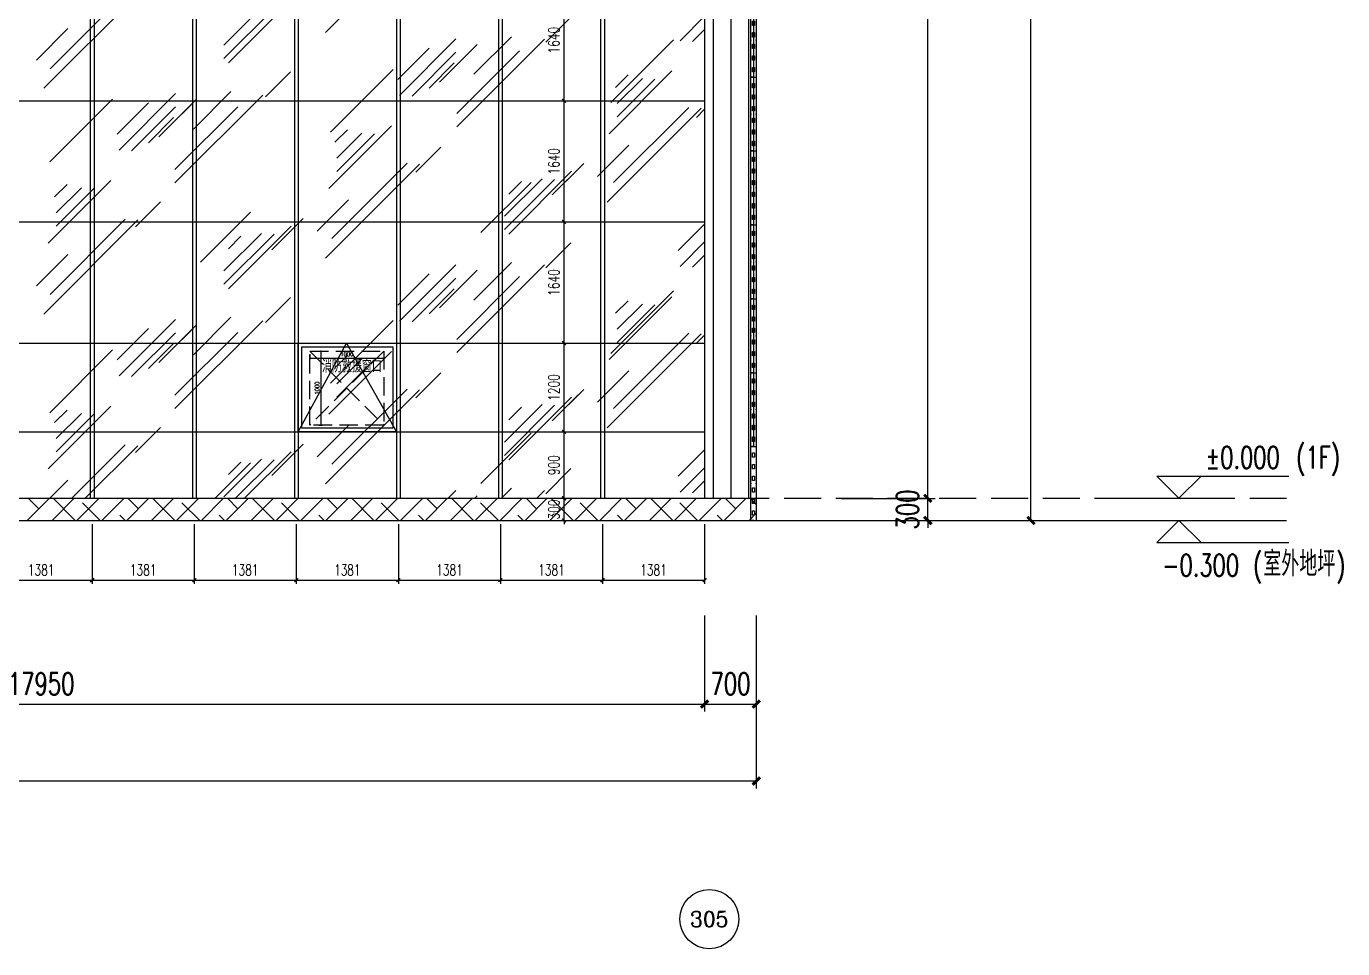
# Model space of a CAD drawing. Extents: x -2377130 to 293730, y -2 to 754590.
# Drawn here: x -394345 to -376537, y 511143 to 523624 of the extents above; entities that cross this region are included whole.
import ezdxf
from ezdxf.enums import TextEntityAlignment as Align

# ---------------------------------------------------------------- set-up
doc = ezdxf.new("R2010")
doc.units = 0
doc.header["$LTSCALE"] = 1000
doc.header["$MEASUREMENT"] = 0
for name, pattern in [('__DASH', [0.35, 0.25, -0.1]), ('DASH', [0.35, 0.25, -0.1]), ('DOTE', [2.42, 2, -0.2, 0.02, -0.2])]:
    doc.linetypes.add(name, pattern=pattern)
doc.layers.get('Defpoints').update_dxf_attribs({"color": 210})
for name, color, linetype in [('A-AXIS-D', 1, 'Continuous'), ('A-AXIS-DOTE', 14, 'DOTE'), ('A-AXIS-DP', 126, 'Continuous'), ('A-HATCH-2', 251, 'Continuous'), ('A-LIN-V', 9, 'Continuous'), ('A-WINDOW', 140, 'Continuous'), ('AS-WALL', 40, 'Continuous'), ('DIM-照明', 3, 'Continuous'), ('DIM_ELEV', 3, 'Continuous'), ('EQUIP-照明', 3, 'Continuous'), ('PUB_DIM', 3, 'Continuous'), ('PUB_TEXT', 7, 'Continuous'), ('建-文字', 7, 'Continuous')]:
    doc.layers.add(name, color=color, linetype=linetype)
doc.layers.add('A-WALL-HATCH', color=8, linetype='Continuous', lineweight=13)
doc.styles.add('_TCH_AXIS', font='COMPLEX', dxfattribs={"bigfont": 'GBCBIG'})
doc.styles.add('_TCH_DIM', font='SIMPLEX', dxfattribs={"bigfont": 'GBCBIG'})
doc.styles.add('_TCH_DIM_T3', font='SIMPLEX', dxfattribs={"width": 0.705882, "bigfont": 'GBCBIG'})
doc.styles.add('_TEL_DIM', font='SIMPLEX', dxfattribs={"width": 0.8, "height": 3.5, "bigfont": 'HZTXT'})
doc.styles.add('A-DIM_T3', font='SIMPLEX', dxfattribs={"width": 0.705882, "bigfont": 'GBCBIG'})
doc.styles.add('A-STANDARD', font='SIMPLEX', dxfattribs={"bigfont": 'GBCBIG'})
doc.dimstyles.new('_TCH_ARCH&&100', dxfattribs={"dimtxt": 297.5, "dimasz": 100, "dimexe": 100, "dimexo": 100, "dimgap": 126.25, "dimtad": 1, "dimdec": 0, "dimzin": 0, "dimdsep": 46, "dimtxsty": '_TCH_DIM_T3', "dimblk": 'ARCHTICK', "dimcen": 0.09, "dimclrt": 7, "dimazin": 2, "dimtfac": 1, "dimtdec": 0, "dimtix": 1, "dimtmove": 2, "dimatfit": 3, "dimfxl": 0, "dimtolj": 1, "dimtzin": 0, "dimarcsym": 0})
doc.dimstyles.new('_TCH_ARCH&&20', dxfattribs={"dimtxt": 59.5, "dimasz": 20, "dimexe": 20, "dimexo": 20, "dimgap": 25.25, "dimtad": 1, "dimdec": 0, "dimzin": 0, "dimdsep": 46, "dimtxsty": '_TCH_DIM_T3', "dimblk": 'ARCHTICK', "dimcen": 0.09, "dimclrt": 7, "dimazin": 2, "dimtfac": 1, "dimtdec": 0, "dimtix": 1, "dimtmove": 2, "dimatfit": 3, "dimfxl": 0, "dimtolj": 1, "dimtzin": 0, "dimarcsym": 0})
doc.dimstyles.new('A-DIM&&100', dxfattribs={"dimtxt": 297.5, "dimasz": 100, "dimexe": 100, "dimexo": 100, "dimgap": 126.25, "dimtad": 1, "dimdec": 0, "dimzin": 0, "dimdsep": 46, "dimtxsty": 'A-DIM_T3', "dimblk": 'ARCHTICK', "dimcen": 0.09, "dimclrt": 7, "dimazin": 2, "dimtfac": 1, "dimtdec": 0, "dimtix": 1, "dimtmove": 2, "dimatfit": 3, "dimfxl": 0, "dimtolj": 1, "dimtzin": 0, "dimarcsym": 0})

# ---------------------------------------------------------------- blocks, each defined once
blk = doc.blocks.new('_ArchTick')
at = {"color": 0, "linetype": 'ByBlock', "const_width": 0.4}
blk.add_lwpolyline([(-0.5, -0.5), (0.5, 0.5)], dxfattribs=at)
blk = doc.blocks.new('*D1846')
at = {"layer": 'A-AXIS-D', "color": 0, "lineweight": -2}
for p, q in [((-457670, 514610), (-457670, 513313)), ((-384470, 514610), (-384470, 513313)), ((-457670, 513413), (-384470, 513413))]:
    blk.add_line(p, q, dxfattribs=at)
at = {"layer": 'Defpoints', "color": 0}
for p in [(-457670, 514710), (-384470, 514710), (-384470, 513413)]:
    blk.add_point(p, dxfattribs=at)
at = {"layer": 'A-AXIS-D', "color": 0, "lineweight": -2, "xscale": 100, "yscale": 100, "zscale": 100, "rotation": 180}
blk.add_blockref('_ArchTick', (-457670, 513413), dxfattribs=at)
at = {"layer": 'A-AXIS-D', "color": 0, "lineweight": -2, "xscale": 100, "yscale": 100, "zscale": 100}
blk.add_blockref('_ArchTick', (-384470, 513413), dxfattribs=at)
at = {"layer": 'A-AXIS-D', "color": 7, "insert": (-421070, 513688), "char_height": 297.5, "attachment_point": 5, "style": 'A-DIM_T3'}
blk.add_mtext('\\A1;73200', dxfattribs=at)
blk = doc.blocks.new('*D1845')
at = {"layer": 'A-AXIS-D', "color": 0, "lineweight": -2}
for p, q in [((-383040, 535737), (-380654, 535737)), ((-380754, 516937), (-380754, 535737)), ((-383040, 516937), (-380654, 516937))]:
    blk.add_line(p, q, dxfattribs=at)
at = {"layer": 'Defpoints', "color": 0}
for p in [(-383140, 535737), (-380754, 535737), (-383140, 516937)]:
    blk.add_point(p, dxfattribs=at)
at = {"layer": 'A-AXIS-D', "color": 0, "lineweight": -2, "xscale": 100, "yscale": 100, "zscale": 100}
for p, rotation in [((-380754, 535737), 90), ((-380754, 516937), 270)]:
    blk.add_blockref('_ArchTick', p, dxfattribs=dict(at, rotation=rotation))
at = {"layer": 'A-AXIS-D', "color": 7, "insert": (-381029, 526337), "char_height": 297.5, "attachment_point": 5, "rotation": 90, "style": '_TCH_DIM_T3'}
blk.add_mtext('\\A1;18800', dxfattribs=at)
blk = doc.blocks.new('*D1844')
at = {"layer": 'A-AXIS-D', "color": 0, "lineweight": -2}
for p, q in [((-382149, 517237), (-382149, 517337)), ((-383320, 517237), (-382049, 517237)), ((-382149, 516937), (-382149, 517237)), ((-383320, 516937), (-382049, 516937)), ((-382149, 516937), (-382149, 516837))]:
    blk.add_line(p, q, dxfattribs=at)
at = {"layer": 'Defpoints', "color": 0}
for p in [(-383420, 517237), (-382149, 517237), (-383420, 516937)]:
    blk.add_point(p, dxfattribs=at)
at = {"layer": 'A-AXIS-D', "color": 0, "lineweight": -2, "xscale": 100, "yscale": 100, "zscale": 100}
for p, rotation in [((-382149, 517237), 270), ((-382149, 516937), 90)]:
    blk.add_blockref('_ArchTick', p, dxfattribs=dict(at, rotation=rotation))
at = {"layer": 'A-AXIS-D', "color": 7, "insert": (-382424, 517087), "char_height": 297.5, "attachment_point": 5, "rotation": 90, "style": '_TCH_DIM_T3'}
blk.add_mtext('\\A1;300', dxfattribs=at)
blk = doc.blocks.new('*D1843')
at = {"layer": 'A-AXIS-D', "color": 0, "lineweight": -2}
for p, q in [((-383320, 533037), (-382049, 533037)), ((-382149, 517237), (-382149, 533037)), ((-383320, 517237), (-382049, 517237))]:
    blk.add_line(p, q, dxfattribs=at)
at = {"layer": 'Defpoints', "color": 0}
for p in [(-383420, 533037), (-382149, 533037), (-383420, 517237)]:
    blk.add_point(p, dxfattribs=at)
at = {"layer": 'A-AXIS-D', "color": 0, "lineweight": -2, "xscale": 100, "yscale": 100, "zscale": 100}
for p, rotation in [((-382149, 533037), 90), ((-382149, 517237), 270)]:
    blk.add_blockref('_ArchTick', p, dxfattribs=dict(at, rotation=rotation))
at = {"layer": 'A-AXIS-D', "color": 7, "insert": (-382424, 525137), "char_height": 297.5, "attachment_point": 5, "rotation": 90, "style": '_TCH_DIM_T3'}
blk.add_mtext('\\A1;15800', dxfattribs=at)
blk = doc.blocks.new('*D1808')
at = {"layer": 'A-AXIS-D', "color": 0, "lineweight": -2}
for p, q in [((-385170, 515650), (-385170, 514353)), ((-384470, 515650), (-384470, 514353)), ((-385170, 514453), (-384470, 514453))]:
    blk.add_line(p, q, dxfattribs=at)
at = {"layer": 'Defpoints', "color": 0}
for p in [(-385170, 515750), (-384470, 515750), (-384470, 514453)]:
    blk.add_point(p, dxfattribs=at)
at = {"layer": 'A-AXIS-D', "color": 0, "lineweight": -2, "xscale": 100, "yscale": 100, "zscale": 100, "rotation": 180}
blk.add_blockref('_ArchTick', (-385170, 514453), dxfattribs=at)
at = {"layer": 'A-AXIS-D', "color": 0, "lineweight": -2, "xscale": 100, "yscale": 100, "zscale": 100}
blk.add_blockref('_ArchTick', (-384470, 514453), dxfattribs=at)
at = {"layer": 'A-AXIS-D', "color": 7, "insert": (-384820, 514728), "char_height": 297.5, "attachment_point": 5, "style": 'A-DIM_T3'}
blk.add_mtext('\\A1;700', dxfattribs=at)
blk = doc.blocks.new('*D1807')
at = {"layer": 'A-AXIS-D', "color": 0, "lineweight": -2}
for p, q in [((-403120, 515650), (-403120, 514353)), ((-385170, 515650), (-385170, 514353)), ((-403120, 514453), (-385170, 514453))]:
    blk.add_line(p, q, dxfattribs=at)
at = {"layer": 'Defpoints', "color": 0}
for p in [(-403120, 515750), (-385170, 515750), (-385170, 514453)]:
    blk.add_point(p, dxfattribs=at)
at = {"layer": 'A-AXIS-D', "color": 0, "lineweight": -2, "xscale": 100, "yscale": 100, "zscale": 100, "rotation": 180}
blk.add_blockref('_ArchTick', (-403120, 514453), dxfattribs=at)
at = {"layer": 'A-AXIS-D', "color": 0, "lineweight": -2, "xscale": 100, "yscale": 100, "zscale": 100}
blk.add_blockref('_ArchTick', (-385170, 514453), dxfattribs=at)
at = {"layer": 'A-AXIS-D', "color": 7, "insert": (-394145, 514728), "char_height": 297.5, "attachment_point": 5, "style": 'A-DIM_T3'}
blk.add_mtext('\\A1;17950', dxfattribs=at)
blk = doc.blocks.new('*D1157')
at = {"layer": 'Defpoints', "color": 0}
for p in [(-390510, 519207), (-389510, 519207), (-389510, 519134)]:
    blk.add_point(p, dxfattribs=at)
at = {"layer": 'PUB_DIM', "color": 0, "lineweight": -2}
for p, q in [((-390510, 519187), (-390510, 519114)), ((-390510, 519134), (-389510, 519134)), ((-389510, 519187), (-389510, 519114))]:
    blk.add_line(p, q, dxfattribs=at)
at = {"layer": 'PUB_DIM', "color": 0, "lineweight": -2, "xscale": 20, "yscale": 20, "zscale": 20, "rotation": 180}
blk.add_blockref('_ArchTick', (-390510, 519134), dxfattribs=at)
at = {"layer": 'PUB_DIM', "color": 0, "lineweight": -2, "xscale": 20, "yscale": 20, "zscale": 20}
blk.add_blockref('_ArchTick', (-389510, 519134), dxfattribs=at)
at = {"layer": 'PUB_DIM', "color": 7, "insert": (-390010, 519189), "char_height": 59.5, "attachment_point": 5, "style": '_TCH_DIM_T3'}
blk.add_mtext('\\A1;1000', dxfattribs=at)
blk = doc.blocks.new('*D1158')
at = {"layer": 'Defpoints', "color": 0}
for p in [(-390408, 519229), (-390357, 519229), (-390408, 518229)]:
    blk.add_point(p, dxfattribs=at)
at = {"layer": 'PUB_DIM', "color": 0, "lineweight": -2}
for p, q in [((-390388, 519229), (-390337, 519229)), ((-390357, 518229), (-390357, 519229)), ((-390388, 518229), (-390337, 518229))]:
    blk.add_line(p, q, dxfattribs=at)
at = {"layer": 'PUB_DIM', "color": 0, "lineweight": -2, "xscale": 20, "yscale": 20, "zscale": 20}
for p, rotation in [((-390357, 519229), 90), ((-390357, 518229), 270)]:
    blk.add_blockref('_ArchTick', p, dxfattribs=dict(at, rotation=rotation))
at = {"layer": 'PUB_DIM', "color": 7, "insert": (-390412, 518729), "char_height": 59.5, "attachment_point": 5, "rotation": 90, "style": '_TCH_DIM_T3'}
blk.add_mtext('\\A1;1000', dxfattribs=at)
blk = doc.blocks.new('12ZA')
at = {"color": 3}
for p, q in [((11454727, 202786), (11455727, 202786)), ((11454727, 202712), (11454727, 202786)), ((11454727, 202712), (11454727, 202737)), ((11455727, 202712), (11454727, 202712)), ((11454812, 202763), (11454871, 202763)), ((11454812, 202734), (11454812, 202763)), ((11454871, 202734), (11454812, 202734)), ((11454871, 202763), (11454871, 202734)), ((11454969, 202763), (11455028, 202763)), ((11454969, 202734), (11454969, 202763)), ((11455028, 202734), (11454969, 202734)), ((11455028, 202763), (11455028, 202734)), ((11455126, 202763), (11455185, 202763)), ((11455126, 202734), (11455126, 202763)), ((11455185, 202734), (11455126, 202734)), ((11455185, 202763), (11455185, 202734)), ((11455283, 202763), (11455342, 202763)), ((11455283, 202734), (11455283, 202763)), ((11455342, 202734), (11455283, 202734)), ((11455342, 202763), (11455342, 202734)), ((11455439, 202763), (11455499, 202763)), ((11455439, 202734), (11455439, 202763)), ((11455499, 202734), (11455439, 202734)), ((11455499, 202763), (11455499, 202734)), ((11455596, 202763), (11455656, 202763)), ((11455596, 202734), (11455596, 202763)), ((11455656, 202734), (11455596, 202734)), ((11455656, 202763), (11455656, 202734)), ((11455727, 202712), (11455727, 202786)), ((11455727, 202737), (11455727, 202712))]:
    blk.add_line(p, q, dxfattribs=at)
for p in [(11454727, 202749), (11454727, 202749), (11454727, 202749), (11455227, 202786), (11455227, 202786), (11455227, 202786), (11455227, 202712), (11455227, 202712), (11455227, 202712), (11455727, 202749), (11455727, 202749), (11455727, 202749), (11455727, 202749), (11455727, 202749)]:
    blk.add_point(p, dxfattribs=at)
at = {"color": 3, "style": '_TEL_DIM', "flags": 1}
for tag in ['REMARK', 'A']:
    blk.add_attdef(tag, text='', height=0.01, dxfattribs=at).set_placement((11455227, 202712), align=Align.MIDDLE_CENTER)
blk = doc.blocks.new('$equip_U$00000141(SEELE-PC)')
at = {"color": 8}
for p in [(-1, 0), (0, 0.074), (0, -0.074), (1, -0.024)]:
    blk.add_point(p, dxfattribs=at)
at = {"color": 8, "xscale": 0.002, "yscale": 0.002, "zscale": 0.002}
blk.add_blockref('12ZA', (-22910.454, -405.497), dxfattribs=at)
at = {"color": 7, "style": '_TEL_DIM', "flags": 1}
for tag in ['A', 'REMARK']:
    blk.add_attdef(tag, text='', height=0.00002, dxfattribs=at).set_placement((0, 0), align=Align.MIDDLE_CENTER)
blk = doc.blocks.new('$equip_U$00000080(LAPTOP-0UNQ9FSO)')
at = {"color": 4}
blk.add_blockref('$equip_U$00000141(SEELE-PC)', (1, 0.074), dxfattribs=at)
at = {"color": 7, "style": '_TEL_DIM', "flags": 1}
for tag in ['A', 'REMARK']:
    blk.add_attdef(tag, text='', height=0.00002, dxfattribs=at).set_placement((0, 0), align=Align.MIDDLE_CENTER)

msp = doc.modelspace()

# ---------------------------------------------------------------- linework, layer by layer
at = {"layer": 'A-AXIS-D', "color": 8}
msp.add_circle((-385105.7, 511543.5), 400, dxfattribs=at)
at = {"layer": 'A-AXIS-DOTE', "color": 8, "linetype": '__DASH', "ltscale": 2}
msp.add_line((-465993.9, 517237.5), (-377296.1, 517237.5), dxfattribs=at)
at = {"layer": 'A-AXIS-DP', "color": 8}
for p, q in [((-387071.3, 522617.5), (-387071.3, 524257.5)), ((-387348.8, 522617.5), (-387021.3, 522617.5)), ((-387348.8, 522617.5), (-387021.3, 522617.5)), ((-387071.3, 520977.5), (-387071.3, 522617.5)), ((-387348.8, 520977.5), (-387021.3, 520977.5)), ((-387348.8, 520977.5), (-387021.3, 520977.5)), ((-387071.3, 519337.5), (-387071.3, 520977.5)), ((-387348.8, 519337.5), (-387021.3, 519337.5)), ((-387348.8, 519337.5), (-387021.3, 519337.5)), ((-387071.3, 518137.5), (-387071.3, 519337.5)), ((-387348.8, 518137.5), (-387021.3, 518137.5)), ((-387348.8, 518137.5), (-387021.3, 518137.5)), ((-387071.3, 517237.5), (-387071.3, 518137.5)), ((-387348.8, 517237.5), (-387021.3, 517237.5)), ((-387348.8, 517237.5), (-387021.3, 517237.5)), ((-387071.3, 517237.5), (-387071.3, 517287.5)), ((-387071.3, 516937.5), (-387071.3, 517237.5)), ((-393454.6, 516887.5), (-393454.6, 516080)), ((-393454.6, 516887.5), (-393454.6, 516080)), ((-392073.8, 516887.5), (-392073.8, 516080)), ((-392073.8, 516887.5), (-392073.8, 516080)), ((-390693.1, 516887.5), (-390693.1, 516080)), ((-390693.1, 516887.5), (-390693.1, 516080)), ((-389312.3, 516887.5), (-389312.3, 516080)), ((-389312.3, 516887.5), (-389312.3, 516080)), ((-387931.5, 516887.5), (-387931.5, 516080)), ((-387931.5, 516887.5), (-387931.5, 516080)), ((-387348.8, 516937.5), (-387021.3, 516937.5)), ((-387071.3, 516937.5), (-387071.3, 516887.5)), ((-386550.8, 516887.5), (-386550.8, 516080)), ((-386550.8, 516887.5), (-386550.8, 516080)), ((-385170, 516887.5), (-385170, 516080)), ((-394835.4, 516130), (-393454.6, 516130)), ((-393454.6, 516130), (-392073.8, 516130)), ((-392073.8, 516130), (-390693.1, 516130)), ((-390693.1, 516130), (-389312.3, 516130)), ((-389312.3, 516130), (-387931.5, 516130)), ((-387931.5, 516130), (-386550.8, 516130)), ((-386550.8, 516130), (-385170, 516130))]:
    msp.add_line(p, q, dxfattribs=at)
at = {"layer": 'A-HATCH-2', "color": 8, "linetype": 'Continuous'}
for p, q in [((-385048.1, 517237.5), (-385048.1, 535687.5)), ((-384810, 517237.5), (-384810, 535687.5)), ((-384571.9, 517237.5), (-384571.9, 535687.5)), ((-394334, 516937.5), (-394034, 517237.5)), ((-394177.1, 517094.4), (-394320.2, 517237.5)), ((-393997.3, 516937.5), (-393697.3, 517237.5)), ((-393683.4, 516937.5), (-393983.4, 517237.5)), ((-393660.5, 516937.5), (-393360.5, 517237.5)), ((-393346.7, 516937.5), (-393587.8, 517178.6)), ((-393323.8, 516937.5), (-393023.8, 517237.5)), ((-392987, 516937.5), (-392687, 517237.5)), ((-392830.1, 517094.4), (-392973.2, 517237.5)), ((-392650.2, 516937.5), (-392350.2, 517237.5)), ((-392336.4, 516937.5), (-392636.4, 517237.5)), ((-392313.5, 516937.5), (-392013.5, 517237.5)), ((-391999.6, 516937.5), (-392240.7, 517178.6)), ((-391976.7, 516937.5), (-391676.7, 517237.5)), ((-391640, 516937.5), (-391340, 517237.5)), ((-391483, 517094.4), (-391626.1, 517237.5)), ((-391303.2, 516937.5), (-391003.2, 517237.5)), ((-390989.4, 516937.5), (-391289.4, 517237.5)), ((-390966.4, 516937.5), (-390666.4, 517237.5)), ((-390652.6, 516937.5), (-390893.7, 517178.6)), ((-390629.7, 516937.5), (-390329.7, 517237.5)), ((-390292.9, 516937.5), (-389992.9, 517237.5)), ((-390136, 517094.4), (-390279.1, 517237.5)), ((-389956.2, 516937.5), (-389656.2, 517237.5)), ((-389642.3, 516937.5), (-389942.3, 517237.5)), ((-389619.4, 516937.5), (-389319.4, 517237.5)), ((-389305.6, 516937.5), (-389546.7, 517178.6)), ((-389282.6, 516937.5), (-388982.6, 517237.5)), ((-388945.9, 516937.5), (-388645.9, 517237.5)), ((-388789, 517094.4), (-388932, 517237.5)), ((-388609.1, 516937.5), (-388309.1, 517237.5)), ((-388295.3, 516937.5), (-388595.3, 517237.5)), ((-388272.4, 516937.5), (-387972.4, 517237.5)), ((-387958.5, 516937.5), (-388199.6, 517178.6)), ((-387935.6, 516937.5), (-387635.6, 517237.5)), ((-387598.8, 516937.5), (-387298.8, 517237.5)), ((-387441.9, 517094.4), (-387585, 517237.5)), ((-387262.1, 516937.5), (-386962.1, 517237.5)), ((-386948.2, 516937.5), (-387248.2, 517237.5)), ((-386925.3, 516937.5), (-386625.3, 517237.5)), ((-386611.5, 516937.5), (-386852.6, 517178.6)), ((-386588.6, 516937.5), (-386288.6, 517237.5)), ((-386251.8, 516937.5), (-385951.8, 517237.5)), ((-386094.9, 517094.4), (-386238, 517237.5)), ((-385915, 516937.5), (-385615, 517237.5)), ((-385601.2, 516937.5), (-385901.2, 517237.5)), ((-385578.3, 516937.5), (-385278.3, 517237.5)), ((-385264.4, 516937.5), (-385505.6, 517178.6)), ((-385241.5, 516937.5), (-384941.5, 517237.5)), ((-384904.8, 516937.5), (-384604.8, 517237.5)), ((-384747.8, 517094.4), (-384890.9, 517237.5)), ((-384470.1, 517153.3), (-384554.2, 517237.5)), ((-393009.9, 516937.5), (-393082.6, 517010.2)), ((-391662.9, 516937.5), (-391735.6, 517010.2)), ((-390315.8, 516937.5), (-390388.6, 517010.2)), ((-388968.8, 516937.5), (-389041.5, 517010.2)), ((-387621.8, 516937.5), (-387694.5, 517010.2)), ((-386274.7, 516937.5), (-386347.5, 517010.2)), ((-384927.7, 516937.5), (-385000.4, 517010.2)), ((-384568, 516937.5), (-384470.1, 517035.4))]:
    msp.add_line(p, q, dxfattribs=at)
at = {"layer": 'A-HATCH-2', "color": 8}
for p, q in [((-404500.8, 522617.5), (-385170, 522617.5)), ((-404500.8, 520977.5), (-385170, 520977.5)), ((-404500.8, 519337.5), (-385170, 519337.5)), ((-404500.8, 518137.5), (-385170, 518137.5))]:
    msp.add_line(p, q, dxfattribs=at)
at = {"layer": 'A-LIN-V', "color": 8}
for p, q in [((-385170, 535687.5), (-385170, 517237.5)), ((-384470.1, 535737.5), (-384470.1, 516937.5)), ((-404500.8, 517237.5), (-384470.1, 517237.5))]:
    msp.add_line(p, q, dxfattribs=at)
at = {"layer": 'A-LIN-V', "color": 8, "linetype": 'DASH'}
msp.add_lwpolyline([(-390509.6, 519228.7), (-389509.6, 519228.7), (-389509.6, 518228.7), (-390509.6, 518228.7)], close=True, dxfattribs=at)
for points in [[(-390509.6, 519228.7), (-389509.6, 518228.7)], [(-389509.6, 519228.7), (-390509.6, 518228.7)]]:
    msp.add_lwpolyline(points, dxfattribs=at)
at = {"layer": 'A-WALL-HATCH', "color": 8, "linetype": 'Continuous'}
for p, q in [((-390298.1, 523542.6), (-389025.3, 524815.4)), ((-394109.8, 522785.6), (-392837, 524058.4)), ((-394024.9, 523050.5), (-393006.7, 524068.7)), ((-391612.4, 523128.3), (-390763.9, 523976.9)), ((-391672.4, 523368.3), (-391163.3, 523877.4)), ((-391672.4, 523188.3), (-390993.6, 523867.1)), ((-387316.8, 523409.2), (-386977.4, 523748.6)), ((-385501.8, 523429.5), (-385170, 523761.3)), ((-394207.1, 523168.3), (-393782.9, 523592.6)), ((-385332.1, 523419.2), (-385170, 523581.3)), ((-389296.5, 522689.5), (-388532.8, 523453.2)), ((-388522.8, 522263.2), (-387334.9, 523451.1)), ((-388291.1, 522974.9), (-387782, 523484.1)), ((-386437.7, 522591.3), (-385589.1, 523439.8)), ((-389321.4, 522904.6), (-388897.1, 523328.9)), ((-389126.8, 522679.2), (-388532.8, 523273.2)), ((-388756.8, 522869.2), (-388247.7, 523378.3)), ((-388576.8, 523049.2), (-388322.2, 523303.8)), ((-388522.8, 522443.2), (-387674.3, 523291.7)), ((-390232.4, 522190.7), (-389383.9, 523039.2)), ((-388897.1, 522788.9), (-388557.7, 523128.3)), ((-391111.5, 522669.2), (-390772.1, 523008.6)), ((-386460, 522171.3), (-385611.5, 523019.8)), ((-386375.2, 522796.2), (-386205.5, 522965.9)), ((-386350.3, 522581), (-386010.9, 522920.4)), ((-386350.3, 522401), (-385841.2, 522910.1)), ((-393091.2, 521949.5), (-392327.6, 522713.1)), ((-392334.5, 521506.2), (-391146.6, 522694.1)), ((-392085.8, 522234.9), (-391576.7, 522744)), ((-394027.1, 521790.1), (-393178.6, 522638.6)), ((-393116.1, 522164.6), (-392691.8, 522588.9)), ((-392921.5, 521939.2), (-392327.6, 522533.1)), ((-392551.5, 522129.2), (-392042.4, 522638.3)), ((-392371.5, 522309.2), (-392117, 522563.8)), ((-392334.5, 521686.2), (-391486, 522534.7)), ((-386486.4, 521245), (-385213.6, 522517.7)), ((-386401.5, 521509.8), (-385383.3, 522528)), ((-385280.3, 522391), (-385170, 522501.3)), ((-392691.8, 522048.9), (-392352.4, 522388.3)), ((-390254.7, 521431.3), (-389406.2, 522279.8)), ((-390169.9, 522056.1), (-390000.2, 522225.8)), ((-390145, 521841), (-389805.6, 522180.4)), ((-390145, 521661), (-389635.9, 522170.1)), ((-389075.1, 521651), (-388735.6, 521990.4)), ((-386617.7, 521593.7), (-386193.4, 522017.9)), ((-390298.1, 520487.9), (-389025.3, 521760.7)), ((-390213.2, 520752.8), (-389195, 521771)), ((-387817.7, 520813.7), (-386969.1, 521662.2)), ((-387229.4, 521341.9), (-386805.2, 521766.1)), ((-387049.4, 521521.9), (-386879.7, 521691.6)), ((-394049.5, 520691.2), (-393201, 521539.8)), ((-393964.6, 521316.1), (-393794.9, 521485.8)), ((-393939.8, 521100.9), (-393600.4, 521440.4)), ((-388195.9, 520833), (-387517.1, 521511.9)), ((-387877.7, 521053.7), (-387368.5, 521562.8)), ((-387877.7, 520873.7), (-387198.8, 521552.5)), ((-387817.7, 521353.7), (-387648, 521523.4)), ((-393939.8, 520920.9), (-393430.7, 521430.1)), ((-390412.4, 520853.6), (-389988.1, 521277.9)), ((-392869.8, 520910.9), (-392530.4, 521250.3)), ((-391990.7, 520432.4), (-391311.8, 521111.2)), ((-394109.8, 519730.9), (-392837, 521003.7)), ((-394024.9, 519995.8), (-393006.7, 521014)), ((-391612.4, 520073.6), (-390763.9, 520922.1)), ((-391024.2, 520601.8), (-390599.9, 521026.1)), ((-390844.2, 520781.8), (-390674.5, 520951.5)), ((-385526.6, 520590), (-385170, 520946.6)), ((-391672.4, 520313.6), (-391163.3, 520822.7)), ((-391672.4, 520133.6), (-390993.6, 520812.4)), ((-391612.4, 520613.6), (-391442.7, 520783.3)), ((-387316.8, 520354.5), (-386977.4, 520693.9)), ((-385501.8, 520374.8), (-385170, 520706.6)), ((-394207.1, 520113.6), (-393782.9, 520537.9)), ((-389296.5, 519634.8), (-388532.8, 520398.5)), ((-388522.8, 519208.5), (-387334.9, 520396.4)), ((-388291.1, 519920.2), (-387782, 520429.4)), ((-385332.1, 520364.5), (-385170, 520526.6)), ((-389321.4, 519849.9), (-388897.1, 520274.2)), ((-389126.8, 519624.5), (-388532.8, 520218.5)), ((-388756.8, 519814.5), (-388247.7, 520323.6)), ((-388576.8, 519994.5), (-388322.2, 520249.1)), ((-388522.8, 519388.5), (-387674.3, 520237)), ((-388897.1, 519734.2), (-388557.7, 520073.6)), ((-386437.7, 519197.2), (-385589.1, 520045.7)), ((-391111.5, 519614.5), (-390772.1, 519953.9)), ((-386460, 519116.6), (-385611.5, 519965.1)), ((-386375.2, 519741.4), (-386205.5, 519911.2)), ((-386350.3, 519526.3), (-386010.9, 519865.7)), ((-386350.3, 519346.3), (-385841.2, 519855.4)), ((-393091.2, 518894.8), (-392327.6, 519658.4)), ((-392085.8, 519180.2), (-391576.7, 519689.3)), ((-393116.1, 519109.9), (-392691.8, 519534.2)), ((-392921.5, 518884.5), (-392327.6, 519478.4)), ((-392551.5, 519074.5), (-392042.4, 519583.6)), ((-392371.5, 519254.5), (-392117, 519509.1)), ((-392334.5, 518451.5), (-391146.6, 519639.4)), ((-392334.5, 518631.5), (-391486, 519480)), ((-390232.4, 518796.6), (-389383.9, 519645.1)), ((-386401.5, 518455.1), (-385383.3, 519473.3)), ((-392691.8, 518994.2), (-392352.4, 519333.6)), ((-386486.4, 518190.2), (-385213.6, 519463)), ((-385280.3, 519336.3), (-385170, 519446.6)), ((-394027.1, 518395.9), (-393178.6, 519244.5)), ((-390254.7, 518376.6), (-389406.2, 519225.1)), ((-390169.9, 519001.4), (-390000.2, 519171.1)), ((-390145, 518786.3), (-389805.6, 519125.7)), ((-390145, 518606.3), (-389635.9, 519115.4)), ((-386617.7, 518539), (-386193.4, 518963.2)), ((-389075.1, 518596.3), (-388735.6, 518935.7)), ((-390298.1, 517433.2), (-389025.3, 518706)), ((-390213.2, 517698.1), (-389195, 518716.3)), ((-387817.7, 517759), (-386969.1, 518607.5)), ((-387229.4, 518287.2), (-386805.2, 518711.4)), ((-387049.4, 518467.2), (-386879.7, 518636.9)), ((-394049.5, 517636.5), (-393201, 518485.1)), ((-393964.6, 518261.4), (-393794.9, 518431.1)), ((-387877.7, 517999), (-387368.5, 518508.1)), ((-387877.7, 517819), (-387198.8, 518497.8)), ((-387817.7, 518299), (-387648, 518468.7)), ((-393939.8, 518046.2), (-393600.4, 518385.6)), ((-393939.8, 517866.2), (-393430.7, 518375.4)), ((-392869.8, 517856.2), (-392530.4, 518195.6)), ((-390412.4, 517798.9), (-389988.1, 518223.2)), ((-388195.9, 517438.9), (-387517.1, 518117.7)), ((-393728.6, 517237.5), (-393006.7, 517959.3)), ((-393548.6, 517237.5), (-392837, 517949)), ((-391024.2, 517547.1), (-390599.9, 517971.4)), ((-390844.2, 517727.1), (-390674.5, 517896.8)), ((-385526.6, 517535.3), (-385170, 517891.9)), ((-391791.5, 517237.5), (-391311.8, 517717.1)), ((-391672.4, 517258.9), (-391163.3, 517768)), ((-391612.4, 517558.9), (-391442.7, 517728.6)), ((-391513.9, 517237.5), (-390993.6, 517757.7)), ((-391393.9, 517237.5), (-390763.9, 517867.4)), ((-387316.8, 517299.8), (-386977.4, 517639.2)), ((-385501.8, 517320.1), (-385170, 517651.9)), ((-394028.6, 517237.5), (-393782.9, 517483.2)), ((-388639.2, 517237.5), (-388532.8, 517343.8)), ((-387919.2, 517237.5), (-387782, 517374.7)), ((-387439.2, 517237.5), (-387334.9, 517341.7)), ((-385332.1, 517309.8), (-385170, 517471.9)), ((-388279.2, 517237.5), (-388247.7, 517268.9))]:
    msp.add_line(p, q, dxfattribs=at)
at = {"layer": 'A-WALL-HATCH', "color": 8}
msp.add_line((-404500.8, 517237.5), (-385170, 517237.5), dxfattribs=at)
at = {"layer": 'A-WINDOW', "color": 8}
for p, q in [((-393479.6, 535687.5), (-393479.6, 517237.5)), ((-393429.6, 535687.5), (-393429.6, 517237.5)), ((-392098.8, 535687.5), (-392098.8, 517237.5)), ((-392048.8, 535687.5), (-392048.8, 517237.5)), ((-390718.1, 535687.5), (-390718.1, 517237.5)), ((-390668.1, 535687.5), (-390668.1, 517237.5)), ((-389337.3, 535687.5), (-389337.3, 517237.5)), ((-389287.3, 535687.5), (-389287.3, 517237.5)), ((-387956.5, 535687.5), (-387956.5, 517237.5)), ((-387906.5, 535687.5), (-387906.5, 517237.5)), ((-386575.8, 535687.5), (-386575.8, 517237.5)), ((-386525.8, 535687.5), (-386525.8, 517237.5))]:
    msp.add_line(p, q, dxfattribs=at)
msp.add_lwpolyline([(-390668.1, 518137.5), (-390013.8, 519337.5), (-389337.3, 518137.5)], dxfattribs=at)
for points in [[(-390668.1, 519337.5), (-389337.3, 519337.5), (-389337.3, 518137.5), (-390668.1, 518137.5)], [(-390618.1, 519287.5), (-389387.3, 519287.5), (-389387.3, 518187.5), (-390618.1, 518187.5)]]:
    msp.add_lwpolyline(points, close=True, dxfattribs=at)
at = {"layer": 'AS-WALL', "color": 8}
msp.add_line((-465993.9, 516937.5), (-377296.1, 516937.5), dxfattribs=at)
at = {"layer": 'DIM-照明', "color": 6}
msp.add_lwpolyline([(-422530, 535950), (-422530, 535790), (-384420, 535790), (-384420, 534940), (-384507.1, 534937.5), (-384507.1, 517937.5)], dxfattribs=at)
at = {"layer": 'DIM_ELEV', "color": 8}
for p, q in [((-378751.9, 517237.5), (-379051.9, 517537.5)), ((-379051.9, 517537.5), (-377263.9, 517537.5)), ((-378751.9, 517237.5), (-378451.9, 517537.5)), ((-379451.9, 517237.5), (-378451.9, 517237.5)), ((-379451.9, 516937.5), (-378451.9, 516937.5)), ((-378751.9, 516937.5), (-379051.9, 516637.5)), ((-378751.9, 516937.5), (-378451.9, 516637.5)), ((-379051.9, 516637.5), (-377263.9, 516637.5))]:
    msp.add_line(p, q, dxfattribs=at)

# ---------------------------------------------------------------- block references
at = {"layer": 'A-AXIS-DP', "color": 8, "xscale": 50, "yscale": 50, "zscale": 50}
for p, rotation in [((-387071.3, 522617.5), 90), ((-387071.3, 522617.5), 270), ((-387071.3, 520977.5), 90), ((-387071.3, 520977.5), 270), ((-387071.3, 519337.5), 90), ((-387071.3, 519337.5), 270), ((-387071.3, 518137.5), 90), ((-387071.3, 518137.5), 270), ((-387071.3, 517237.5), 270), ((-387071.3, 517237.5), 270), ((-387071.3, 516937.5), 90), ((-393454.6, 516130), 180), ((-392073.8, 516130), 180), ((-390693.1, 516130), 180), ((-389312.3, 516130), 180), ((-387931.5, 516130), 180), ((-386550.8, 516130), 180)]:
    msp.add_blockref('_ArchTick', p, dxfattribs=dict(at, rotation=rotation))
for p in [(-393454.6, 516130), (-392073.8, 516130), (-390693.1, 516130), (-389312.3, 516130), (-387931.5, 516130), (-386550.8, 516130), (-385170, 516130)]:
    msp.add_blockref('_ArchTick', p, dxfattribs=at)
at = {"layer": 'EQUIP-照明', "color": 8, "xscale": 500, "yscale": 500, "zscale": 500, "rotation": 270}
for p in [(-384544.1, 523937.5), (-384544.1, 522937.5), (-384544.1, 521937.5), (-384544.1, 520937.5), (-384544.1, 519937.5), (-384544.1, 518937.5), (-384544.1, 517937.5)]:
    msp.add_blockref('$equip_U$00000080(LAPTOP-0UNQ9FSO)', p, dxfattribs=at)

# ---------------------------------------------------------------- texts
at = {"layer": 'A-AXIS-DP', "color": 8, "char_height": 148.75, "attachment_point": 5, "rotation": 90, "style": '_TCH_DIM_T3'}
for s, insert in [('\\A1;1640', (-387208.8, 523437.5)), ('\\A1;1640', (-387208.8, 521797.5)), ('\\A1;1640', (-387208.8, 520157.5)), ('\\A1;1200', (-387208.8, 518737.5)), ('\\A1;900', (-387208.8, 517687.5)), ('\\A1;300', (-387208.8, 517087.5))]:
    msp.add_mtext(s, dxfattribs=dict(at, insert=insert))
at = {"layer": 'A-AXIS-DP', "color": 8, "char_height": 148.75, "attachment_point": 5, "style": '_TCH_DIM_T3'}
for insert in [(-394145, 516267.5), (-392764.2, 516267.5), (-391383.5, 516267.5), (-390002.7, 516267.5), (-388621.9, 516267.5), (-387241.2, 516267.5), (-385860.4, 516267.5)]:
    msp.add_mtext('\\A1;1381', dxfattribs=dict(at, insert=insert))
at = {"layer": 'PUB_TEXT', "color": 8, "style": '_TCH_DIM', "width": 0.705882}
for s, p in [('%%P0.000', (-378393.9, 517642.5)), ('(1F)', (-377163.9, 517642.5)), ('-0.300', (-378980, 516182.5)), ('(', (-377750, 516182.5)), (')', (-376627, 516182.5))]:
    msp.add_text(s, height=297.5, dxfattribs=at).set_placement(p)
at = {"layer": 'PUB_TEXT', "color": 8, "style": '_TCH_DIM'}
msp.add_text('室外地坪', height=337.59, dxfattribs=at).set_placement((-377610, 516182.5))
at = {"layer": 'PUB_TEXT', "color": 8, "style": '_TCH_AXIS'}
msp.add_text('305', height=206.28, dxfattribs=at).set_placement((-385366, 511440.3), (-384845.4, 511440.3), align=Align.FIT)
at = {"layer": '建-文字', "color": 8, "style": 'A-STANDARD'}
msp.add_text('消防救援窗口', height=168.79, dxfattribs=at).set_placement((-390345.9, 518940))

# ---------------------------------------------------------------- dimensions: what is measured, and where the dimension line sits
at = {"layer": 'A-AXIS-D', "color": 8}
for p1, p2, distance, picture, middle in [((-383140, 516937.5), (-383140, 535737.5), -2386.4, '*D1845', (-381028.6, 526337.5)), ((-383420, 517237.5), (-383420, 533037.5), -1271.4, '*D1843', (-382423.6, 525137.5)), ((-383420, 516937.5), (-383420, 517237.5), -1271.4, '*D1844', (-382423.6, 517087.5))]:
    dim = msp.add_aligned_dim(p1=p1, p2=p2, distance=distance, dimstyle='_TCH_ARCH&&100', dxfattribs=at)
    dim.commit()
    dim.dimension.update_dxf_attribs({"geometry": picture, "text_midpoint": middle})
for base, p1, p2, angle, picture, middle in [((-385170, 514453.4), (-403120, 515750), (-385170, 515750), 360, '*D1807', (-394145, 514728.4)), ((-384470.1, 514453.4), (-385170, 515750), (-384470.1, 515750), 0, '*D1808', (-384820, 514728.4)), ((-384470.1, 513413.4), (-457670, 514710), (-384470.1, 514710), 360, '*D1846', (-421070, 513688.4))]:
    dim = msp.add_linear_dim(base=base, p1=p1, p2=p2, angle=angle, dimstyle='A-DIM&&100', override={"dimgap": 0}, dxfattribs=at)
    dim.commit()
    dim.dimension.update_dxf_attribs({"geometry": picture, "text_midpoint": middle, "dimtype": 161})
at = {"layer": 'PUB_DIM', "color": 8}
for p1, p2, distance, picture, middle in [((-390509.6, 519207.4), (-389509.6, 519207.4), -73.3, '*D1157', (-390009.6, 519189.1)), ((-390408.4, 518228.7), (-390408.4, 519228.7), -51.4, '*D1158', (-390412, 518728.7))]:
    dim = msp.add_aligned_dim(p1=p1, p2=p2, distance=distance, dimstyle='_TCH_ARCH&&20', dxfattribs=at)
    dim.commit()
    dim.dimension.update_dxf_attribs({"geometry": picture, "text_midpoint": middle})

doc.saveas('drawing.dxf')
